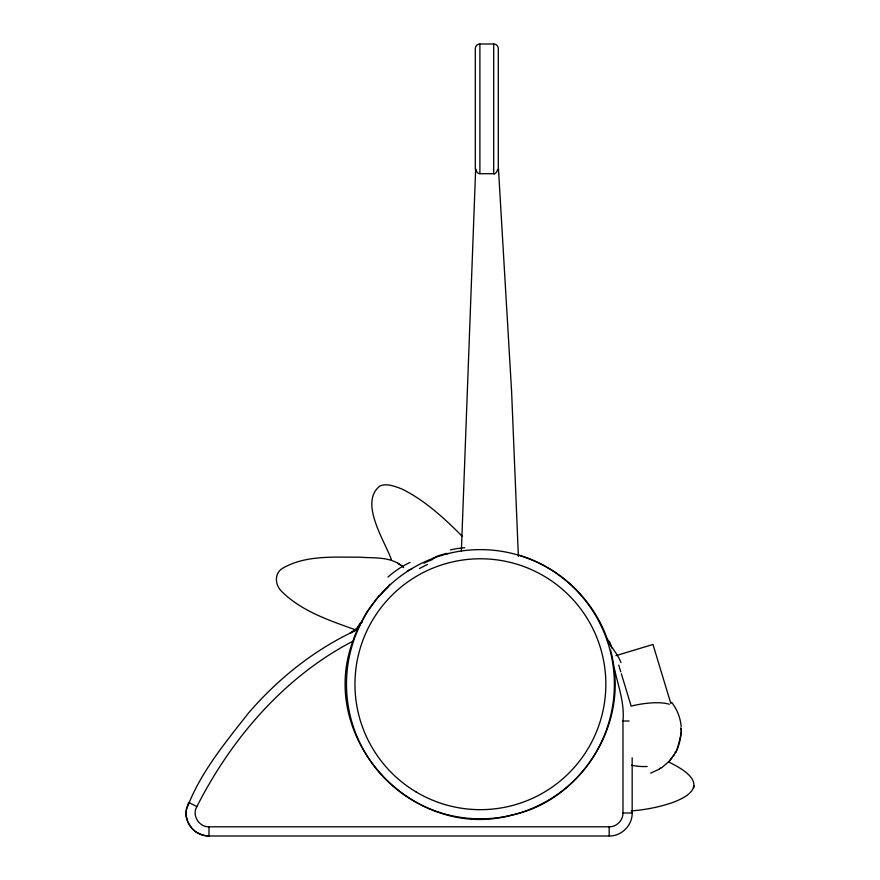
<?xml version="1.0" encoding="UTF-8"?>
<svg xmlns="http://www.w3.org/2000/svg" width="880" height="880" viewBox="0 0 880 880"><rect width="100%" height="100%" fill="white"/><g stroke="black" fill="none" stroke-linecap="round" stroke-linejoin="round"><path stroke-width="1.32" d="M612.942 660.583C615.846 680.482 624.998 700.095 622.974 721.017L622.974 812.999C623.161 820.38 616.539 826.991 609.169 826.804L208.989 826.804C199.738 827.167 192.489 816.739 196.064 808.192C230.78 739.178 283.976 677.061 352.792 641.256M461.373 550.935L475.651 169.103M631.18 810.909C662.299 808.852 730.048 791.648 669.548 762.465M693.825 787.699L694.001 785.807M497.794 169.642L498.586 169.103M352.473 642.213C317.383 739.024 413.391 842.446 512.512 814.979C576.466 801.053 622.039 734.503 614.361 670.483M353.859 638.198L357.214 629.86M378.818 595.837L366.784 611.963L357.247 629.772C315.271 648.912 278.41 678.282 248.402 713.152C224.939 743.193 198.836 774.345 186.12 810.645C184.371 823.702 195.833 836.385 208.989 836L609.169 836C621.456 836.319 632.478 825.286 632.17 812.999L632.17 757.812M360.437 623.084L359.403 624.866L360.492 622.963M675.62 752.521L668.8 761.794M674.135 755.007L669.625 760.903L661.221 768.174M358.754 625.823L359.403 624.866L358.358 626.373M358.028 626.802L357.5 627.429L357.907 626.956M388.432 585.871L389.983 584.441M355.597 629.409L350.152 633.149M659.439 769.065L650.738 773.135M407.462 571.043L409.079 570.02M615.879 655.688L652.971 644.457L670.857 703.56M446.567 553.894L448.404 553.432M475.299 169.103L475.299 48.598A4.609 4.609 0 0 1 479.897 44L493.702 44A4.609 4.609 0 0 1 498.3 48.598L498.3 169.103M475.706 169.092A7.942 7.942 0 0 0 477.543 172.766L478.654 173.426A3.014 3.014 0 0 0 479.897 173.701L493.702 173.701A2.893 2.893 0 0 0 494.153 173.668M622.974 721.017L629.145 721.017M622.974 812.999L631.972 812.999M403.656 567.655C391.864 556.171 375.287 558.382 360.074 557.183C334.4 557.37 305.91 554.818 282.799 568.183C273.746 573.309 275.055 585.585 282.095 591.844C301.972 611.424 329.538 620.466 355.234 629.75M203.148 835.241L208.989 836L208.989 826.804M202.818 835.153L196.13 832.062M519.112 555.269C560.109 567.237 593.989 600.028 607.772 640.387C611.666 648.076 617.947 654.368 620.972 662.585M196.779 806.586L188.683 802.34L186.439 808.522L186.131 815.529M195.492 831.622L192.236 828.751M462.088 536.151C444.037 518.012 424.787 500.28 401.654 488.851C394.856 486.486 387.354 483.076 380.138 485.848C358.501 502.293 385.231 541.64 391.413 559.79M191.697 828.157L188.001 822.382L186.186 815.903M607.112 638.88A22.462 20.867 89.7 0 0 610.456 645.029C608.938 643.852 607.079 639.177 607.387 639.496M608.74 642.774L610.489 644.996M671.638 702.295C677.083 709.269 680.438 717.805 681.197 726.627M607.464 639.705L607.684 640.343M607.761 640.563L608.256 642.059M618.728 665.093L620.774 671.836M621.357 673.761L630.828 705.045M610.654 650.166L611.6 653.983M611.765 654.742L612.788 659.736M498.476 169.103L511.599 391.589L518.375 556.402M609.169 826.804L609.169 835.824M493.702 44L493.702 173.701M479.897 44L479.897 173.701M497.541 169.598A5.786 5.786 0 0 1 494.307 173.976M609.455 641.3A18.909 3.971 78 0 1 611.666 647.988M352.913 641.333A16.291 1.804 -71.5 0 1 353.903 638.495M358.534 626.054A23.023 22.803 -76.2 0 1 350.13 633.116M379.258 596.211A62.579 28.017 -48.6 0 1 388.685 586.432M387.926 577.06A60.896 27.698 -48.5 0 1 410.058 562.419M397.606 563.145A72.523 2.508 33.9 0 1 402.82 566.478M361.823 622.71A22.176 0.825 -50.6 0 1 362.109 622.336M410.575 569.569A34.529 4.224 -26.3 0 1 412.049 568.678M419.452 568.568A40.7 6.237 -25 0 1 427.449 564.443M423.874 563.189A46.937 14.806 -20.6 0 1 432.993 559.328M432.608 558.492A49.423 18.007 -20.2 0 1 435.512 557.425M435.347 556.809A50.754 18.942 -20.2 0 1 446.732 553.355M450.373 549.923A47.52 15.576 -19.5 0 1 464.772 547.756M630.982 706.134A44.077 14.278 -14.3 0 1 669.273 704.253M660.638 767.811A25.421 10.516 -2.2 0 1 659.296 769.043M647.207 766.48A43.67 27.5 20.9 0 1 631.532 765.204M680.658 729.311A12.21 1.177 -76.4 0 1 679.426 740.883A12.21 1.177 -76.4 0 1 675.18 751.96M680.669 727.892A12.771 2.222 -76.7 0 1 680.218 739.299A12.771 2.222 -76.7 0 1 675.4 752.477M365.431 615.208A134.607 133.947 89.9 0 0 478.456 818.818A134.607 133.947 89.9 0 0 597.399 618.64A134.607 133.947 89.9 0 0 365.431 615.208M416.119 791.945A125.444 125.444 0 0 0 605.825 686.026A125.444 125.444 0 0 0 419.232 574.695A125.444 125.444 0 0 0 416.119 791.945"/></g></svg>
